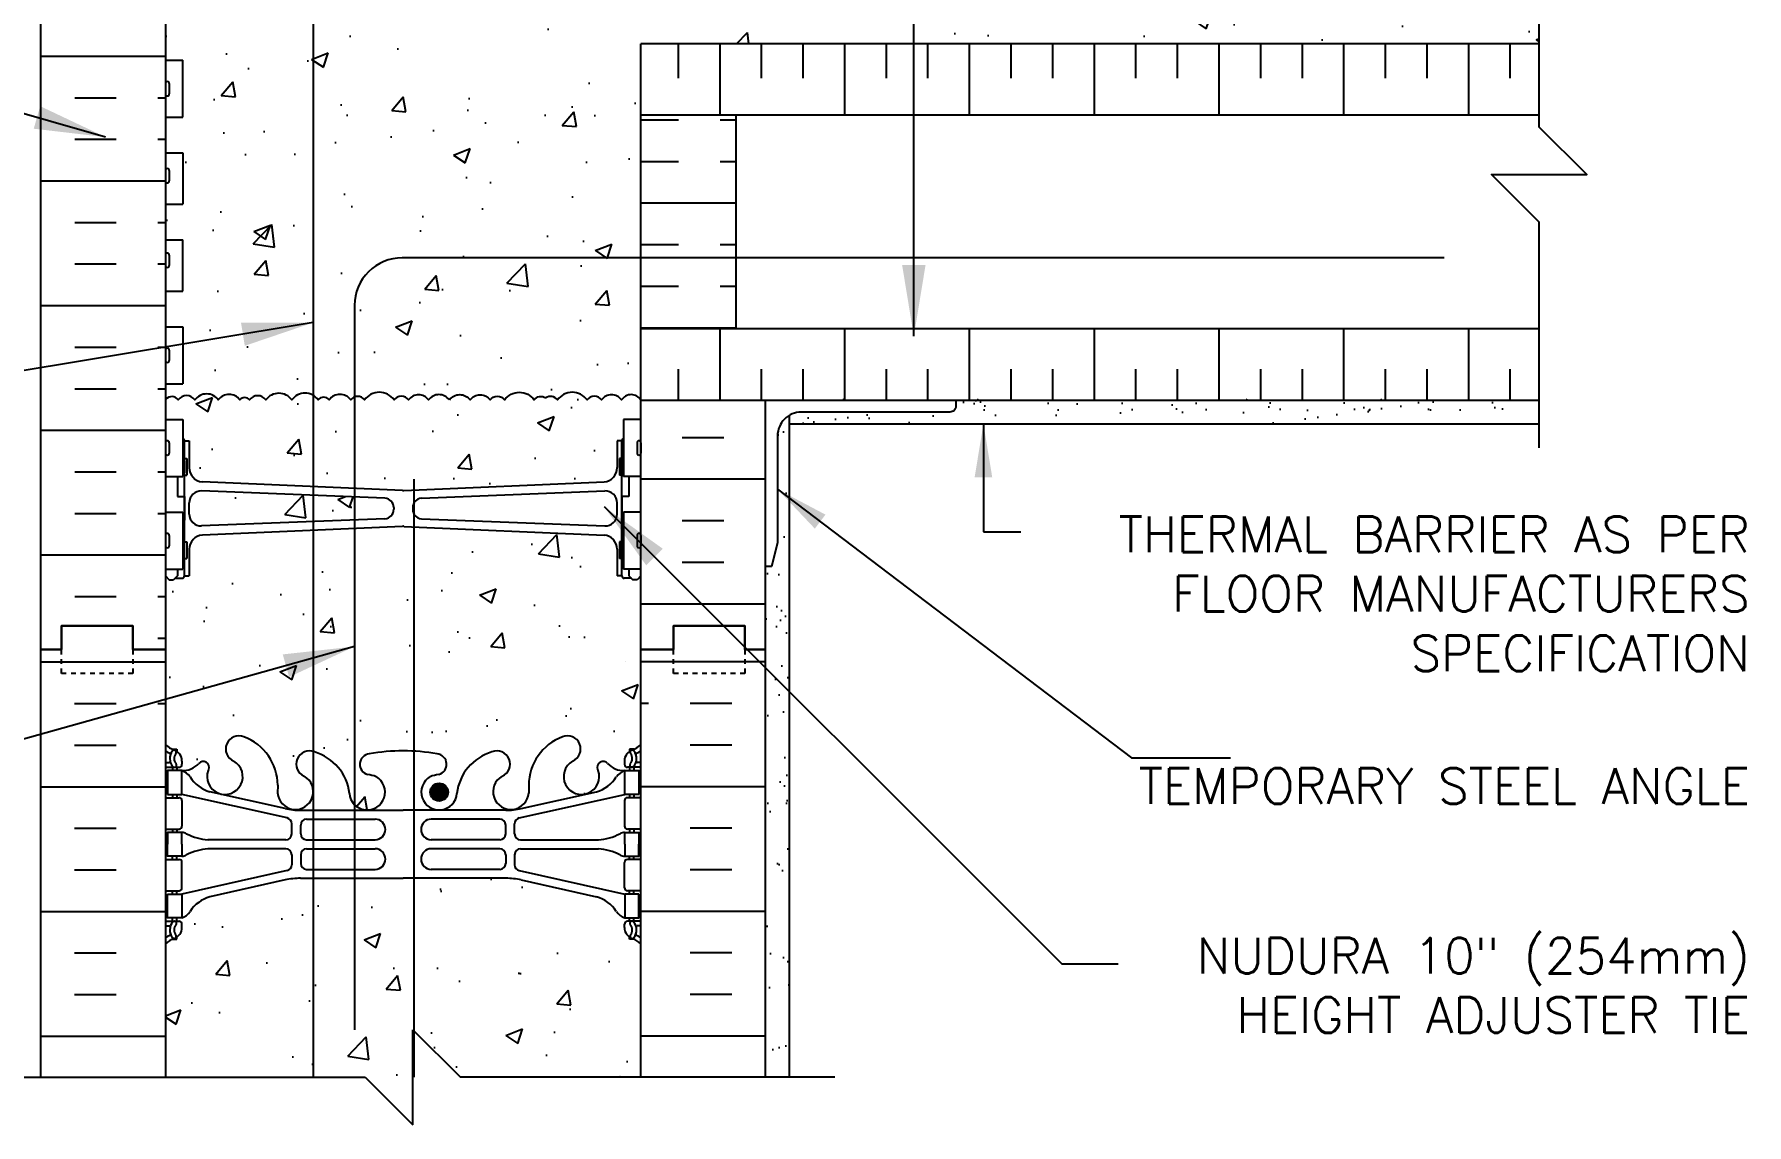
# Model space of a CAD drawing. Header units: inches. Extents: x 222.8 to 277, y 100 to 162.7.
# Drawn here: x 240.99 to 277.02, y 123.42 to 146.38 of the extents above; entities that cross this region are included whole.
import ezdxf

# ---------------------------------------------------------------- set-up
doc = ezdxf.new("R2010")
doc.units = ezdxf.units.IN
doc.header["$LTSCALE"] = 0.5
doc.header["$MEASUREMENT"] = 0
doc.linetypes.add('DASHED2', pattern=[0.375, 0.25, -0.125])
for name, color, linetype in [('HATCH', 12, 'Continuous'), ('line25', 2, 'Continuous'), ('LINE3', 3, 'Continuous'), ('LINE50', 5, 'Continuous'), ('LINE9', 9, 'Continuous'), ('TEXT', 4, 'Continuous'), ('Web_Edge', 9, 'Continuous')]:
    doc.layers.add(name, color=color, linetype=linetype)
doc.styles.add('DIM', font='romans.shx', dxfattribs={"width": 0.7})
doc.styles.add('ROMANS', font='romans.shx', dxfattribs={"height": 0.75})
doc.dimstyles.new('ext_12', dxfattribs={"dimscale": 12, "dimtxt": 0.09375, "dimasz": 0.09375, "dimexe": 0.09375, "dimexo": 0.0625, "dimgap": 0.0625, "dimtad": 1, "dimdec": 1, "dimzin": 2, "dimdsep": 46, "dimlunit": 4, "dimtxsty": 'DIM', "dimcen": 0.09, "dimdle": 0.09375, "dimclrt": 4, "dimadec": 0, "dimazin": 0, "dimtfac": 1, "dimtdec": 1, "dimtmove": 2, "dimatfit": 3, "dimfxl": 1, "dimfrac": 2, "dimtolj": 1, "dimtzin": 0, "dimarcsym": 0})
doc.dimstyles.new('ext_8', dxfattribs={"dimscale": 8, "dimtxt": 0.09375, "dimasz": 0.09375, "dimexe": 0.09375, "dimexo": 0.0625, "dimgap": 0.0625, "dimtad": 1, "dimdec": 1, "dimzin": 3, "dimdsep": 46, "dimlunit": 4, "dimtxsty": 'DIM', "dimcen": 0.09, "dimdle": 0.09375, "dimclrt": 4, "dimadec": 0, "dimazin": 0, "dimtfac": 1, "dimtdec": 1, "dimtmove": 2, "dimatfit": 3, "dimfxl": 1, "dimfrac": 2, "dimtolj": 1, "dimtzin": 0, "dimarcsym": 0})

msp = doc.modelspace()

# ---------------------------------------------------------------- hatches: boundary and pattern name
at = {"layer": 'HATCH'}
h = msp.add_hatch(dxfattribs=at)
h.set_pattern_fill('AR-CONC', color=256, scale=0.5)
h.set_pattern_definition([(50, (0, 0), (3.5863, -0.31376), [0.375, -4.125]), (355, (0, 0), (-0.693757, 3.76096), [0.3, -3.3]), (100.4514, (0.299, -0.026), (2.892544, 3.4472), [0.3187, -3.50571]), (46.1842, (0, 1), (5.336207, -0.827596), [0.5625, -6.1875]), (96.6356, (0.4447, 0.931), (4.67331, 4.87059), [0.47805, -5.25857]), (351.1842, (0, 1), (4.67331, 4.87059), [0.45, -4.95]), (21, (0.5, 0.75), (2.984535, -2.013094), [0.375, -4.125]), (326, (0.5, 0.75), (1.216577, 3.62575), [0.3, -3.3]), (71.4514, (0.7487, 0.5822), (4.20111, 1.612656), [0.3187, -3.50571]), (37.5, (0, 0), (0.0607993, 1.6644693), [0, -3.26, 0, -3.35, 0, -3.3125]), (7.5, (0, 0), (1.315348, 1.972059), [0, -1.91, 0, -3.185, 0, -1.2625]), (327.5, (-1.115, 0), (2.669112, -0.1127744), [0, -1.25, 0, -3.9, 0, -5.175]), (317.5, (-1.615, 0), (2.91593, 0.500525), [0, -1.625, 0, -2.59, 0, -3.675])])
h.paths.add_polyline_path([(253.755, 144.674), (253.755, 146.174), (272.651, 146.174), (272.651, 148.174), (253.755, 148.174), (253.755, 148.529), (253.505, 148.529), (253.505, 148.113), (253.555, 148.063), (253.405, 148.063, -0.414214), (253.355, 148.113), (253.255, 148.113), (253.255, 148.218, 0.458053), (252.869, 148.179, 0.520567), (252.564, 148.179, 0.520567), (251.942, 148.179, 0.307914), (251.755, 148.25, 0.307914), (251.568, 148.179, 0.520567), (250.947, 148.179, 0.520567), (250.641, 148.179, 0.520567), (250.221, 148.179, 0.48966), (249.755, 148.179, 0.48966), (249.289, 148.179, 0.520567), (248.869, 148.179, 0.520567), (248.564, 148.179, 0.520567), (247.942, 148.179, 0.520567), (247.651, 148.179, 0.520567), (247.196, 148.179, 0.520567), (246.968, 148.179, 0.520567), (246.413, 148.179, 0.520567), (245.867, 148.179, 0.520567), (245.521, 148.179, 0.520567), (245.321, 148.179, 0.520567), (244.866, 148.179, 0.520567), (244.375, 148.179, 0.174031), (244.255, 148.263), (244.255, 148.113), (244.155, 148.113, -0.414214), (244.105, 148.063), (243.955, 148.063), (243.925, 148.033), (243.835, 148.033), (243.755, 148.113), (243.755, 147.779), (244.12, 147.779), (244.12, 146.579), (243.755, 146.579), (243.755, 145.829), (244.12, 145.829), (244.12, 144.629), (243.755, 144.629), (243.755, 143.879), (244.12, 143.879), (244.12, 142.799), (243.755, 142.799), (243.755, 142.049), (244.12, 142.049), (244.12, 140.969), (243.755, 140.969), (243.755, 140.219), (244.12, 140.219), (244.12, 139.019), (243.755, 139.019), (243.755, 138.677, -0.556214), (244.02, 138.679, -0.520567), (244.375, 138.679, -0.520567), (244.866, 138.679, -0.520567), (245.321, 138.679, -0.520567), (245.521, 138.679, -0.520567), (245.867, 138.679, -0.520567), (246.413, 138.679, -0.520567), (246.968, 138.679, -0.520567), (247.196, 138.679, -0.520567), (247.651, 138.679, -0.520567), (247.942, 138.679, -0.520567), (248.564, 138.679, -0.520567), (248.869, 138.679, -0.520567), (249.289, 138.679, -0.520567), (249.726, 138.679, -0.520567), (250.163, 138.679, -0.520567), (250.583, 138.679, -0.520567), (250.888, 138.679, -0.520567), (251.51, 138.679, -0.40929), (251.755, 138.724, -0.40929), (252, 138.679, -0.520567), (252.622, 138.679, -0.520567), (252.927, 138.679, -0.520567), (253.347, 138.679, -0.563786), (253.755, 138.674), (253.755, 140.174)])
h.paths.add_polyline_path([(253.755, 160.424), (249.63, 160.424), (248.63, 161.424), (248.63, 159.424), (247.63, 160.424), (243.755, 160.424), (243.755, 157.617, 0.088416), (243.901, 157.519), (243.991, 157.519), (243.991, 157.478, -0.249069), (244.101, 157.271), (244.101, 157.203, -0.414214), (244.039, 157.141), (243.991, 157.141), (243.991, 157.071), (244.096, 157.071, -0.155529), (244.272, 156.936, 0.180914), (244.69, 156.625), (246.27, 156.272, 0.054974), (246.597, 156.236), (248.755, 156.236), (250.913, 156.236, 0.054974), (251.24, 156.272), (252.821, 156.625, 0.180914), (253.238, 156.936, -0.155529), (253.414, 157.071), (253.519, 157.071), (253.519, 157.141), (253.472, 157.141, -0.414214), (253.409, 157.203), (253.409, 157.271, -0.249069), (253.519, 157.478), (253.519, 157.519), (253.609, 157.519, 0.08841), (253.755, 157.617)])
h.paths.add_polyline_path([(253.755, 153.424, 0.08841), (253.609, 153.522), (253.519, 153.522), (253.519, 153.563, -0.249069), (253.409, 153.771), (253.409, 153.838, -0.414214), (253.472, 153.901), (253.519, 153.901), (253.519, 153.971), (253.414, 153.971, 0.231736), (253.056, 153.819, -0.8344), (252.845, 153.945), (252.857, 153.966, 2.155404), (252.318, 153.772, -1), (252.104, 153.261, -0.311223), (251.395, 154.277), (251.396, 154.442, 1.661382), (250.835, 154.089, -1), (250.621, 153.578, -0.30095), (249.885, 154.45, 1.661382), (249.324, 154.098, 0.055617), (249.503, 154.052, -0.843243), (249.469, 153.62, -0.047544), (248.755, 153.555, -0.047544), (248.041, 153.62, -0.843243), (248.007, 154.052, 0.055617), (248.186, 154.098, 1.661382), (247.625, 154.45, -0.30095), (246.889, 153.578, -1), (246.675, 154.089, 1.661382), (246.114, 154.442), (246.115, 154.277, -0.311223), (245.406, 153.261, -1), (245.192, 153.772, 2.155404), (244.654, 153.966), (244.665, 153.945, -0.834375), (244.454, 153.819, 0.23174), (244.096, 153.971), (243.991, 153.971), (243.991, 153.901), (244.039, 153.901, -0.414214), (244.101, 153.838), (244.101, 153.771, -0.249069), (243.991, 153.563), (243.991, 153.522), (243.901, 153.522, 0.088416), (243.755, 153.424), (243.755, 151.424), (243.755, 150.953), (243.835, 151.033), (243.925, 151.033), (243.955, 151.003), (244.105, 151.003, -0.414214), (244.155, 150.953), (244.255, 150.953), (244.255, 150.392, 0.390098), (244.53, 150.093), (248.739, 149.909, 0.020761), (248.755, 149.909, 0.020761), (248.772, 149.909), (252.98, 150.093, 0.390098), (253.255, 150.392), (253.255, 150.953), (253.355, 150.953, -0.414214), (253.405, 151.003), (253.505, 151.003), (253.555, 151.003), (253.585, 151.033), (253.675, 151.033), (253.755, 150.953), (253.755, 151.424)])
h.paths.add_polyline_path([(253.255, 148.674, 0.390098), (252.98, 148.973), (248.772, 149.157, 0.020761), (248.755, 149.157, 0.020761), (248.739, 149.157), (244.53, 148.973, 0.390098), (244.255, 148.674), (244.255, 148.263, -0.174031), (244.375, 148.179, -0.520567), (244.866, 148.179, -0.520567), (245.321, 148.179, -0.520567), (245.521, 148.179, -0.520567), (245.867, 148.179, -0.520567), (246.413, 148.179, -0.520567), (246.968, 148.179, -0.520567), (247.196, 148.179, -0.520567), (247.651, 148.179, -0.520567), (247.942, 148.179, -0.520567), (248.564, 148.179, -0.520567), (248.869, 148.179, -0.520567), (249.289, 148.179, -0.48966), (249.755, 148.179, -0.48966), (250.221, 148.179, -0.520567), (250.641, 148.179, -0.520567), (250.947, 148.179, -0.520567), (251.568, 148.179, -0.307914), (251.755, 148.25, -0.307914), (251.942, 148.179, -0.520567), (252.564, 148.179, -0.520567), (252.869, 148.179, -0.458053), (253.255, 148.218)])
h.paths.add_polyline_path([(248.372, 149.75), (244.515, 149.902, 0.425773), (244.255, 149.652), (244.255, 149.414, 0.425773), (244.515, 149.164), (248.372, 149.316, 0.390098), (248.555, 149.515), (248.555, 149.551, 0.390098)])
h.paths.add_polyline_path([(253.255, 149.652, 0.425773), (252.995, 149.902), (249.139, 149.75, 0.390098), (248.955, 149.551), (248.955, 149.515, 0.390098), (249.139, 149.316), (252.995, 149.164, 0.425773), (253.255, 149.414)])
h.paths.add_polyline_path([(253.755, 138.674, 0.563786), (253.347, 138.679, 0.520567), (252.927, 138.679, 0.520567), (252.622, 138.679, 0.520567), (252, 138.679, 0.40929), (251.755, 138.724, 0.40929), (251.51, 138.679, 0.520567), (250.888, 138.679, 0.520567), (250.583, 138.679, 0.520567), (250.163, 138.679, 0.520567), (249.726, 138.679, 0.520567), (249.289, 138.679, 0.520567), (248.869, 138.679, 0.520567), (248.564, 138.679, 0.520567), (247.942, 138.679, 0.520567), (247.651, 138.679, 0.520567), (247.196, 138.679, 0.520567), (246.968, 138.679, 0.520567), (246.413, 138.679, 0.520567), (245.867, 138.679, 0.520567), (245.521, 138.679, 0.520567), (245.321, 138.679, 0.520567), (244.866, 138.679, 0.520567), (244.375, 138.679, 0.520567), (244.02, 138.679, 0.556214), (243.755, 138.677), (243.755, 138.269), (244.12, 138.269), (244.12, 137.864, -0.327813), (244.155, 137.816), (244.255, 137.816), (244.255, 137.255, 0.390098), (244.53, 136.956), (248.739, 136.772, 0.020761), (248.755, 136.771, 0.020761), (248.772, 136.772), (252.98, 136.956, 0.390098), (253.255, 137.255), (253.255, 137.816), (253.355, 137.816, -0.327813), (253.39, 137.864), (253.39, 138.269), (253.755, 138.269)])
h.paths.add_polyline_path([(253.755, 134.976), (253.675, 134.896), (253.585, 134.896), (253.555, 134.926), (253.405, 134.926, -0.414214), (253.355, 134.976), (253.255, 134.976), (253.255, 135.537, 0.390098), (252.98, 135.836), (248.772, 136.019, 0.020761), (248.755, 136.02, 0.020761), (248.739, 136.019), (244.53, 135.836, 0.390098), (244.255, 135.537), (244.255, 134.976), (244.155, 134.976, -0.414214), (244.105, 134.926), (244.005, 134.926), (243.955, 134.926), (243.925, 134.896), (243.835, 134.896), (243.755, 134.976), (243.755, 133.424), (243.755, 131.424, 0.088416), (243.901, 131.327), (243.991, 131.327), (243.991, 131.285, -0.249069), (244.101, 131.078), (244.101, 131.011, -0.414214), (244.039, 130.948), (243.991, 130.948), (243.991, 130.878), (244.096, 130.878, 0.231736), (244.454, 131.029, -0.8344), (244.665, 130.904), (244.654, 130.882, 2.155404), (245.192, 131.077, -1), (245.406, 131.588, -0.311223), (246.115, 130.572), (246.114, 130.407, 1.661382), (246.675, 130.76, -1), (246.889, 131.271, -0.30095), (247.625, 130.398, 1.661382), (248.186, 130.751, 0.055617), (248.007, 130.797, -0.843243), (248.041, 131.229, -0.047544), (248.755, 131.294, -0.047544), (249.469, 131.229, -0.843243), (249.503, 130.797, 0.055617), (249.324, 130.751, 1.661382), (249.885, 130.398, -0.30095), (250.621, 131.271, -1), (250.835, 130.76, 1.661382), (251.396, 130.407), (251.395, 130.572, -0.311223), (252.104, 131.588, -1), (252.318, 131.077, 2.155404), (252.857, 130.882), (252.845, 130.904, -0.834375), (253.056, 131.029, 0.23174), (253.414, 130.878), (253.519, 130.878), (253.519, 130.948), (253.472, 130.948, -0.414214), (253.409, 131.011), (253.409, 131.078, -0.249069), (253.519, 131.285), (253.519, 131.327), (253.609, 131.327, 0.08841), (253.755, 131.424), (253.755, 133.424)])
h.paths.add_polyline_path([(248.555, 136.378, -0.390098), (248.372, 136.179), (244.515, 136.027, -0.425773), (244.255, 136.277), (244.255, 136.515, -0.425773), (244.515, 136.764), (248.372, 136.613, -0.390098), (248.555, 136.413)])
h.paths.add_polyline_path([(253.255, 136.515, 0.425773), (252.995, 136.764), (249.139, 136.613, 0.390098), (248.955, 136.413), (248.955, 136.378, 0.390098), (249.139, 136.179), (252.995, 136.027, 0.425773), (253.255, 136.277)])
h.paths.add_polyline_path([(248.958, 125.424), (249.958, 124.424), (253.755, 124.424), (253.755, 127.232, 0.08841), (253.609, 127.329), (253.519, 127.329), (253.519, 127.371, -0.249069), (253.409, 127.578), (253.409, 127.646, -0.414214), (253.472, 127.708), (253.519, 127.708), (253.519, 127.778), (253.414, 127.778, -0.155529), (253.238, 127.912, 0.180914), (252.821, 128.224), (251.24, 128.577, 0.054974), (250.913, 128.613), (248.755, 128.613), (246.597, 128.613, 0.054974), (246.27, 128.577), (244.69, 128.224, 0.180914), (244.272, 127.912, -0.155529), (244.096, 127.778), (243.991, 127.778), (243.991, 127.708), (244.039, 127.708, -0.414214), (244.101, 127.646), (244.101, 127.578, -0.249069), (243.991, 127.371), (243.991, 127.329), (243.901, 127.329, 0.088416), (243.755, 127.232), (243.755, 124.424), (247.958, 124.424), (248.958, 123.424)])
h = msp.add_hatch(dxfattribs=at)
h.set_pattern_fill('INSUL', color=256, scale=7, style=0)
h.set_pattern_definition([(0, (-2682.4065, -263.5852), (0, 2.625), []), (0, (-2682.4065, -262.7102), (0, 2.625), [0.875, -0.875]), (0, (-2682.4065, -261.8352), (0, 2.625), [0.875, -0.875])])
h.paths.add_polyline_path([(241.13, 133.424), (241.568, 133.424), (241.568, 133.924), (243.068, 133.924), (243.068, 133.424), (243.755, 133.424), (243.755, 151.424), (243.068, 151.424), (243.068, 151.924), (241.568, 151.924), (241.568, 151.424), (241.13, 151.424)])
h = msp.add_hatch(dxfattribs=at)
h.set_pattern_fill('INSUL', color=256, scale=7, style=0)
h.set_pattern_definition([(0, (58.6224, 5.7645), (0, 2.625), []), (0, (58.6224, 6.6395), (0, 2.625), [0.875, -0.875]), (0, (58.6224, 7.5145), (0, 2.625), [0.875, -0.875])])
h.paths.add_polyline_path([(256.38, 151.424), (255.943, 151.424), (255.943, 151.924), (254.443, 151.924), (254.443, 151.424), (253.755, 151.424), (253.755, 148.174), (256.38, 148.174)])
h.paths.add_polyline_path([(256.38, 138.674), (253.755, 138.674), (253.755, 133.424), (254.443, 133.424), (254.443, 133.924), (255.943, 133.924), (255.943, 133.424), (256.38, 133.424)])
h = msp.add_hatch(dxfattribs=at)
h.set_pattern_fill('INSUL', color=256, scale=7, angle=90, style=0)
h.set_pattern_definition([(90, (55.918, 8.9483), (-2.625, 2e-16), []), (90, (55.043, 8.9483), (-2.625, 2e-16), [0.875, -0.875]), (90, (54.168, 8.9483), (-2.625, 2e-16), [0.875, -0.875])])
h.paths.add_polyline_path([(272.651, 146.174), (253.755, 146.174), (253.755, 144.674), (272.651, 144.674)])
h.paths.add_polyline_path([(272.651, 138.674), (272.651, 140.174), (253.755, 140.174), (253.755, 138.674)])
h = msp.add_hatch(dxfattribs=at)
h.set_pattern_fill('INSUL', color=256, scale=7)
h.set_pattern_definition([(0, (55.918, 8.9483), (0, 2.625), []), (0, (55.918, 9.8233), (0, 2.625), [0.875, -0.875]), (0, (55.918, 10.6983), (0, 2.625), [0.875, -0.875])])
h.paths.add_polyline_path([(255.755, 141.674), (253.755, 141.674), (253.755, 140.174), (255.755, 140.174)])
h.paths.add_polyline_path([(255.755, 144.674), (253.755, 144.674), (253.755, 141.674), (255.755, 141.674)])
h = msp.add_hatch(dxfattribs=at)
h.set_pattern_fill('AR-SAND', color=256, scale=0.5, style=0)
h.set_pattern_definition([(37.5, (58.62235, 5.7645), (-0.0314967, 0.963412), [0, -0.76, 0, -0.85, 0, -0.8125]), (7.5, (58.6224, 5.7645), (0.8848884, 1.411073), [0, -0.41, 0, -0.685, 0, -0.2625]), (327.5, (58.00735, 5.7645), (1.557071, 0.0028295), [0, -0.25, 0, -0.9, 0, -1.175]), (317.5, (58.0074, 5.7645), (1.503063, 0.438838), [0, -0.125, 0, -0.59, 0, -0.675])])
h.paths.add_polyline_path([(256.88, 138.357, 0.267949), (256.63, 137.924), (256.63, 135.674), (256.505, 135.174), (256.38, 135.174), (256.38, 133.424), (256.38, 124.424), (256.88, 124.424)])
h = msp.add_hatch(dxfattribs=at)
h.set_pattern_fill('AR-SAND', color=256, scale=0.5, style=0)
h.set_pattern_definition([(37.5, (55.45795, 4.18255), (-0.0314967, 0.963412), [0, -0.76, 0, -0.85, 0, -0.8125]), (7.5, (55.458, 4.1825), (0.8848884, 1.411073), [0, -0.41, 0, -0.685, 0, -0.2625]), (327.5, (54.84295, 4.18255), (1.557071, 0.0028295), [0, -0.25, 0, -0.9, 0, -1.175]), (317.5, (54.843, 4.1825), (1.503063, 0.438838), [0, -0.125, 0, -0.59, 0, -0.675])])
h.paths.add_polyline_path([(260.38, 138.674), (260.38, 138.549, -0.414214), (260.255, 138.424), (257.13, 138.424, 0.131652), (256.88, 138.357), (256.88, 138.174), (272.651, 138.174), (272.651, 138.674)])
at = {"layer": 'LINE3'}
msp.add_hatch(color=256, dxfattribs=at).paths.add_polyline_path([(249.699, 130.426, 1), (249.324, 130.426, 1)])

# ---------------------------------------------------------------- linework, layer by layer
at = {"layer": 'HATCH'}
for p, q in [((272.651, 144.674), (253.755, 144.674)), ((272.651, 140.174), (253.755, 140.174)), ((258, 138.674), (258.026, 138.701)), ((260.829, 138.674), (260.855, 138.701)), ((266.485, 138.674), (266.512, 138.701)), ((269.314, 138.674), (269.34, 138.701)), ((241.13, 133.165), (243.755, 133.165)), ((253.425, 133.18), (253.425, 133.18)), ((256.38, 133.165), (253.755, 133.165)), ((241.844, 132.29), (242.719, 132.29)), ((243.594, 132.29), (243.755, 132.29)), ((253.917, 132.29), (253.755, 132.29)), ((255.667, 132.29), (254.792, 132.29)), ((241.844, 131.415), (242.719, 131.415)), ((255.667, 131.415), (254.792, 131.415)), ((241.13, 130.54), (243.755, 130.54)), ((256.38, 130.54), (253.755, 130.54)), ((241.844, 129.665), (242.719, 129.665)), ((255.667, 129.665), (254.792, 129.665)), ((241.844, 128.79), (242.719, 128.79)), ((255.667, 128.79), (254.792, 128.79)), ((241.13, 127.915), (243.755, 127.915)), ((256.38, 127.915), (253.755, 127.915)), ((241.844, 127.04), (242.719, 127.04)), ((255.667, 127.04), (254.792, 127.04)), ((241.844, 126.165), (242.719, 126.165)), ((255.667, 126.165), (254.792, 126.165)), ((241.13, 125.29), (243.755, 125.29)), ((256.38, 125.29), (253.755, 125.29))]:
    msp.add_line(p, q, dxfattribs=at)
for points in [[(249.726, 138.679, 0.520567), (249.289, 138.679, 0.520567), (248.869, 138.679, 0.520567), (248.564, 138.679, 0.520567), (247.942, 138.679, 0.520567), (247.651, 138.679, 0.520567), (247.196, 138.679, 0.520567), (246.968, 138.679, 0.520567), (246.413, 138.679, 0.520567), (245.867, 138.679, 0.520567), (245.521, 138.679, 0.520567), (245.321, 138.679, 0.520567), (244.866, 138.679, 0.520567), (244.375, 138.679, 0.520567), (244.02, 138.679, 0.520567), (243.765, 138.691)], [(249.726, 138.679, -0.520567), (250.163, 138.679, -0.520567), (250.583, 138.679, -0.520567), (250.888, 138.679, -0.520567), (251.51, 138.679, -0.40929), (251.755, 138.724, -0.40929)], [(253.755, 138.674, 0.563786), (253.347, 138.679, 0.520567), (252.927, 138.679, 0.520567), (252.622, 138.679, 0.520567), (252, 138.679, 0.40929), (251.755, 138.724)]]:
    msp.add_lwpolyline(points, format="xyb", dxfattribs=at)
at = {"layer": 'line25'}
for p, q in [((243.755, 151.424), (243.755, 133.424)), ((272.651, 146.174), (253.755, 146.174)), ((253.755, 144.674), (253.755, 146.174)), ((243.755, 145.829), (244.12, 145.829)), ((244.12, 144.629), (244.12, 145.829)), ((243.755, 144.629), (244.12, 144.629)), ((243.755, 143.879), (244.12, 143.879)), ((244.12, 143.879), (244.12, 142.799)), ((243.755, 142.799), (244.12, 142.799)), ((243.755, 142.049), (244.12, 142.049)), ((244.12, 140.969), (244.12, 142.049)), ((243.755, 140.969), (244.12, 140.969)), ((253.755, 133.424), (253.755, 140.924)), ((243.755, 140.219), (244.12, 140.219)), ((244.12, 140.219), (244.12, 139.019)), ((253.755, 138.674), (253.755, 140.174)), ((243.755, 139.019), (244.12, 139.019)), ((253.755, 138.674), (272.651, 138.674)), ((243.755, 138.269), (244.12, 138.269)), ((244.12, 138.269), (244.12, 137.069)), ((253.39, 138.269), (253.39, 137.069)), ((253.755, 138.269), (253.39, 138.269)), ((243.755, 137.069), (244.12, 137.069)), ((253.755, 137.069), (253.39, 137.069)), ((243.755, 136.319), (244.12, 136.319)), ((244.12, 136.319), (244.12, 135.119)), ((253.755, 136.319), (253.39, 136.319)), ((253.39, 136.319), (253.39, 135.119)), ((243.755, 135.119), (244.12, 135.119)), ((253.755, 135.119), (253.39, 135.119)), ((243.755, 133.424), (243.755, 124.424)), ((253.755, 124.424), (253.755, 133.424))]:
    msp.add_line(p, q, dxfattribs=at)
at = {"layer": 'LINE3'}
for p, q in [((246.863, 160.424), (246.863, 124.424)), ((248.976, 137.015), (248.976, 124.424))]:
    msp.add_line(p, q, dxfattribs=at)
msp.add_lwpolyline([(270.651, 141.671), (248.733, 141.671, 0.414214), (247.733, 140.671), (247.733, 125.421)], format="xyb", dxfattribs=at)
msp.add_circle((249.511, 130.426), 0.188, dxfattribs=at)
at = {"layer": 'LINE50'}
for p, q in [((241.13, 133.424), (241.13, 151.424)), ((256.38, 133.424), (256.38, 138.674)), ((241.13, 124.424), (241.13, 133.424)), ((256.38, 124.424), (256.38, 133.424))]:
    msp.add_line(p, q, dxfattribs=at)
for points in [[(243.755, 133.424), (243.068, 133.424), (243.068, 133.924), (241.568, 133.924), (241.568, 133.424), (241.13, 133.424)], [(241.13, 133.424), (241.568, 133.424), (241.568, 133.924), (243.068, 133.924), (243.068, 133.424), (243.755, 133.424)], [(253.755, 133.424), (254.443, 133.424), (254.443, 133.924), (255.943, 133.924), (255.943, 133.424), (256.38, 133.424)], [(256.38, 133.424), (255.943, 133.424), (255.943, 133.924), (254.443, 133.924), (254.443, 133.424), (253.755, 133.424)]]:
    msp.add_lwpolyline(points, dxfattribs=at)
at = {"layer": 'LINE9'}
for p, q in [((243.755, 145.339), (243.755, 145.119)), ((243.755, 145.284), (243.755, 145.284)), ((243.795, 145.379), (243.795, 145.379)), ((243.835, 145.339), (243.835, 145.119)), ((243.755, 145.174), (243.755, 145.174)), ((243.795, 145.079), (243.795, 145.079)), ((253.755, 140.174), (253.755, 144.674)), ((255.755, 144.674), (255.755, 140.174)), ((243.755, 143.509), (243.755, 143.289)), ((243.755, 143.454), (243.755, 143.454)), ((243.795, 143.549), (243.795, 143.549)), ((243.835, 143.509), (243.835, 143.289)), ((243.755, 143.344), (243.755, 143.344)), ((243.795, 143.249), (243.795, 143.249)), ((243.755, 141.73), (243.755, 141.51)), ((243.755, 141.675), (243.755, 141.675)), ((243.795, 141.77), (243.795, 141.77)), ((243.835, 141.73), (243.835, 141.51)), ((243.755, 141.565), (243.755, 141.565)), ((243.795, 141.47), (243.795, 141.47)), ((243.755, 139.729), (243.755, 139.509)), ((243.755, 139.674), (243.755, 139.674)), ((243.755, 139.564), (243.755, 139.564)), ((243.795, 139.769), (243.795, 139.769)), ((243.795, 139.469), (243.795, 139.469)), ((243.835, 139.729), (243.835, 139.509)), ((256.88, 124.424), (256.88, 138.357)), ((256.88, 138.174), (272.651, 138.174)), ((243.755, 137.779), (243.755, 137.559)), ((243.755, 137.724), (243.755, 137.724)), ((243.755, 137.614), (243.755, 137.614)), ((243.795, 137.819), (243.795, 137.819)), ((243.835, 137.779), (243.835, 137.559)), ((244.155, 134.976), (244.155, 137.816)), ((244.155, 137.816), (244.255, 137.816)), ((244.155, 137.796), (244.155, 137.796)), ((244.255, 137.816), (244.255, 137.255)), ((253.355, 137.816), (253.255, 137.816)), ((253.255, 137.816), (253.255, 137.255)), ((253.355, 134.976), (253.355, 137.816)), ((253.355, 137.796), (253.355, 137.796)), ((253.675, 137.779), (253.675, 137.559)), ((253.675, 137.724), (253.675, 137.724)), ((253.675, 137.614), (253.675, 137.614)), ((253.715, 137.819), (253.715, 137.819)), ((253.755, 137.779), (253.755, 137.559)), ((243.795, 137.519), (243.795, 137.519)), ((244.155, 137.446), (244.205, 137.446)), ((244.205, 137.446), (244.205, 137.096)), ((253.305, 137.446), (253.305, 137.096)), ((253.355, 137.446), (253.305, 137.446)), ((253.715, 137.519), (253.715, 137.519)), ((244.005, 137.069), (244.005, 136.646)), ((244.155, 137.096), (244.205, 137.096)), ((248.739, 136.772), (244.53, 136.956)), ((248.772, 136.772), (252.98, 136.956)), ((253.355, 137.096), (253.305, 137.096)), ((253.505, 137.069), (253.505, 136.646)), ((248.372, 136.613), (244.515, 136.764)), ((249.139, 136.613), (252.995, 136.764)), ((244.255, 136.277), (244.255, 136.515)), ((248.372, 136.179), (244.515, 136.027)), ((248.555, 136.413), (248.555, 136.378)), ((248.955, 136.413), (248.955, 136.378)), ((249.139, 136.179), (252.995, 136.027)), ((253.255, 136.277), (253.255, 136.515)), ((243.755, 135.829), (243.755, 135.609)), ((243.795, 135.869), (243.795, 135.869)), ((243.835, 135.829), (243.835, 135.609)), ((248.739, 136.019), (244.53, 135.836)), ((248.772, 136.019), (252.98, 135.836)), ((253.675, 135.829), (253.675, 135.609)), ((253.715, 135.869), (253.715, 135.869)), ((253.755, 135.829), (253.755, 135.609)), ((243.755, 135.774), (243.755, 135.774)), ((243.755, 135.664), (243.755, 135.664)), ((243.795, 135.569), (243.795, 135.569)), ((244.155, 135.696), (244.205, 135.696)), ((244.205, 135.696), (244.205, 135.346)), ((244.255, 135.537), (244.255, 134.976)), ((253.255, 135.537), (253.255, 134.976)), ((253.355, 135.696), (253.305, 135.696)), ((253.305, 135.696), (253.305, 135.346)), ((253.675, 135.774), (253.675, 135.774)), ((253.675, 135.664), (253.675, 135.664)), ((253.715, 135.569), (253.715, 135.569)), ((244.005, 135.119), (244.005, 134.976)), ((244.155, 135.346), (244.205, 135.346)), ((253.355, 135.346), (253.305, 135.346)), ((253.505, 135.119), (253.505, 134.976)), ((243.755, 134.976), (243.835, 134.896)), ((243.835, 134.896), (243.925, 134.896)), ((244.005, 134.976), (243.925, 134.896)), ((243.955, 134.926), (244.105, 134.926)), ((244.005, 134.926), (244.105, 134.926)), ((244.155, 134.976), (244.255, 134.976)), ((253.355, 134.976), (253.255, 134.976)), ((253.505, 134.926), (253.405, 134.926)), ((253.555, 134.926), (253.405, 134.926)), ((253.505, 134.976), (253.585, 134.896)), ((253.675, 134.896), (253.585, 134.896)), ((253.755, 134.976), (253.675, 134.896)), ((248.958, 123.424), (248.958, 125.424)), ((248.958, 125.424), (249.958, 124.424)), ((239.584, 124.424), (247.958, 124.424)), ((247.958, 124.424), (248.958, 123.424)), ((257.833, 124.424), (249.958, 124.424))]:
    msp.add_line(p, q, dxfattribs=at)
for points in [[(272.651, 137.674), (272.651, 142.424), (271.651, 143.424), (273.651, 143.424), (272.651, 144.424), (272.651, 149.174)], [(244.12, 137.396), (244.155, 137.396), (244.155, 137.146), (244.12, 137.146)], [(253.39, 137.396), (253.355, 137.396), (253.355, 137.146), (253.39, 137.146)], [(244.005, 136.646), (244.005, 136.646), (244.155, 136.646), (244.155, 136.146), (244.12, 136.146)], [(253.505, 136.646), (253.505, 136.646), (253.355, 136.646), (253.355, 136.146), (253.39, 136.146)], [(244.12, 135.396), (244.155, 135.396), (244.155, 135.646), (244.12, 135.646)], [(253.39, 135.396), (253.355, 135.396), (253.355, 135.646), (253.39, 135.646)]]:
    msp.add_lwpolyline(points, dxfattribs=at)
msp.add_lwpolyline([(256.38, 135.174), (256.38, 138.674), (260.38, 138.674), (260.38, 138.549, -0.414214), (260.255, 138.424), (257.13, 138.424, 0.414214), (256.63, 137.924), (256.63, 135.674), (256.505, 135.174)], format="xyb", close=True, dxfattribs=at)
at = {"layer": 'LINE9', "linetype": 'DASHED2', "ltscale": 0.15}
for points in [[(243.068, 133.424), (243.068, 133.424), (243.068, 132.924), (241.568, 132.924), (241.568, 133.424), (241.568, 133.424)], [(255.943, 133.424), (255.943, 133.424), (255.943, 132.924), (254.443, 132.924), (254.443, 133.424), (254.443, 133.424)]]:
    msp.add_lwpolyline(points, dxfattribs=at)
at = {"layer": 'LINE9'}
for centre, radius, start, end in [((243.795, 145.339), 0.04, 90, 180), ((243.795, 145.339), 0.04, 0, 90), ((243.795, 145.119), 0.04, 180, 270), ((243.795, 145.119), 0.04, 270, 0), ((243.795, 143.509), 0.04, 90, 180), ((243.795, 143.509), 0.04, 0, 90), ((243.795, 143.289), 0.04, 180, 270), ((243.795, 143.289), 0.04, 270, 0), ((243.795, 141.73), 0.04, 90, 180), ((243.795, 141.73), 0.04, 0, 90), ((243.795, 141.51), 0.04, 180, 270), ((243.795, 141.51), 0.04, 270, 0), ((243.795, 139.729), 0.04, 90, 180), ((243.795, 139.509), 0.04, 180, 270), ((243.795, 139.729), 0.04, 0, 90), ((243.795, 139.509), 0.04, 270, 0), ((243.795, 137.779), 0.04, 90, 180), ((243.795, 137.779), 0.04, 0, 90), ((244.105, 137.816), 0.05, 0, 72.5993), ((253.405, 137.816), 0.05, 107.4007, 180), ((253.715, 137.779), 0.04, 90, 180), ((253.715, 137.779), 0.04, 0, 90), ((243.795, 137.559), 0.04, 180, 270), ((243.795, 137.559), 0.04, 270, 0), ((244.555, 137.255), 0.3, 180, 265.2426), ((252.955, 137.255), 0.3, 274.7574, 0), ((253.715, 137.559), 0.04, 180, 270), ((253.715, 137.559), 0.04, 270, 0), ((244.505, 136.515), 0.25, 87.7479, 180), ((248.355, 136.413), 0.2, 0, 85.2426), ((248.755, 136.971), 0.2, 265.2426, 270), ((248.755, 136.971), 0.2, 270, 274.7574), ((249.155, 136.413), 0.2, 94.7574, 180), ((253.005, 136.515), 0.25, 0, 92.2521), ((244.505, 136.277), 0.25, 180, 272.2521), ((248.355, 136.378), 0.2, 274.7574, 0), ((249.155, 136.378), 0.2, 180, 265.2426), ((253.005, 136.277), 0.25, 267.7479, 0), ((243.795, 135.829), 0.04, 90, 180), ((243.795, 135.829), 0.04, 0, 90), ((244.555, 135.537), 0.3, 94.7574, 180), ((248.755, 135.82), 0.2, 90, 94.7574), ((248.755, 135.82), 0.2, 85.2426, 90), ((252.955, 135.537), 0.3, 0, 85.2426), ((253.715, 135.829), 0.04, 90, 180), ((253.715, 135.829), 0.04, 0, 90), ((243.795, 135.609), 0.04, 180, 270), ((243.795, 135.609), 0.04, 270, 0), ((253.715, 135.609), 0.04, 180, 270), ((253.715, 135.609), 0.04, 270, 0), ((244.105, 134.976), 0.05, 270, 0), ((253.405, 134.976), 0.05, 180, 270)]:
    msp.add_arc(centre, radius, start, end, dxfattribs=at)
at = {"layer": 'Web_Edge'}
for p, q in [((243.901, 131.327), (243.991, 131.327)), ((243.991, 131.327), (243.991, 131.285)), ((253.609, 131.327), (253.519, 131.327)), ((253.519, 131.327), (253.519, 131.285)), ((243.755, 131.048), (243.833, 131.048)), ((243.755, 130.948), (244.039, 130.948)), ((243.901, 130.948), (243.901, 130.878)), ((243.991, 130.948), (243.991, 130.878)), ((244.101, 131.078), (244.101, 131.011)), ((244.654, 130.882), (244.665, 130.904)), ((252.857, 130.882), (252.845, 130.904)), ((253.409, 131.078), (253.409, 131.011)), ((253.755, 130.948), (253.472, 130.948)), ((253.519, 130.948), (253.519, 130.878)), ((253.609, 130.948), (253.609, 130.878)), ((253.755, 131.048), (253.677, 131.048)), ((246.27, 130.08), (244.69, 130.433)), ((246.115, 130.572), (246.114, 130.407)), ((251.24, 130.08), (252.821, 130.433)), ((251.395, 130.572), (251.396, 130.407)), ((243.755, 130.308), (244.039, 130.308)), ((243.901, 130.378), (243.901, 130.308)), ((243.991, 130.378), (243.991, 130.308)), ((246.314, 129.882), (244.096, 130.378)), ((244.101, 130.246), (244.101, 129.711)), ((251.197, 129.882), (253.414, 130.378)), ((253.409, 130.246), (253.409, 129.711)), ((253.755, 130.308), (253.472, 130.308)), ((253.519, 130.378), (253.519, 130.308)), ((253.609, 130.378), (253.609, 130.308)), ((246.411, 129.547), (246.411, 129.76)), ((246.597, 130.044), (248.755, 130.044)), ((246.599, 129.548), (246.599, 129.732)), ((246.724, 129.857), (248.163, 129.857)), ((250.913, 130.044), (248.755, 130.044)), ((250.786, 129.857), (249.347, 129.857)), ((250.911, 129.548), (250.911, 129.732)), ((251.099, 129.547), (251.099, 129.76)), ((243.755, 129.648), (244.039, 129.648)), ((243.901, 129.648), (243.901, 129.578)), ((243.991, 129.648), (243.991, 129.578)), ((246.286, 129.422), (244.649, 129.422)), ((246.724, 129.423), (248.163, 129.423)), ((250.786, 129.423), (249.347, 129.423)), ((251.224, 129.422), (252.861, 129.422)), ((253.755, 129.648), (253.472, 129.648)), ((253.519, 129.648), (253.519, 129.578)), ((253.609, 129.648), (253.609, 129.578)), ((243.755, 129.008), (244.039, 129.008)), ((243.901, 129.008), (243.901, 129.078)), ((243.991, 129.008), (243.991, 129.078)), ((246.286, 129.234), (244.649, 129.234)), ((246.411, 129.109), (246.411, 128.897)), ((246.599, 129.108), (246.599, 128.924)), ((246.724, 129.233), (248.163, 129.233)), ((250.786, 129.233), (249.347, 129.233)), ((250.911, 129.108), (250.911, 128.924)), ((251.099, 129.109), (251.099, 128.897)), ((251.224, 129.234), (252.861, 129.234)), ((253.755, 129.008), (253.472, 129.008)), ((253.519, 129.008), (253.519, 129.078)), ((253.609, 129.008), (253.609, 129.078)), ((246.314, 128.775), (244.096, 128.278)), ((244.101, 128.411), (244.101, 128.946)), ((246.597, 128.613), (248.755, 128.613)), ((246.724, 128.799), (248.163, 128.799)), ((250.913, 128.613), (248.755, 128.613)), ((250.786, 128.799), (249.347, 128.799)), ((251.197, 128.775), (253.414, 128.278)), ((253.409, 128.411), (253.409, 128.946)), ((243.755, 128.348), (244.039, 128.348)), ((243.901, 128.278), (243.901, 128.348)), ((243.991, 128.278), (243.991, 128.348)), ((246.27, 128.577), (244.69, 128.224)), ((251.24, 128.577), (252.821, 128.224)), ((253.755, 128.348), (253.472, 128.348)), ((253.519, 128.278), (253.519, 128.348)), ((253.609, 128.278), (253.609, 128.348)), ((243.755, 127.708), (244.039, 127.708)), ((243.755, 127.608), (243.833, 127.608)), ((243.901, 127.708), (243.901, 127.778)), ((243.991, 127.708), (243.991, 127.778)), ((244.101, 127.578), (244.101, 127.646)), ((253.409, 127.578), (253.409, 127.646)), ((253.755, 127.708), (253.472, 127.708)), ((253.519, 127.708), (253.519, 127.778)), ((253.609, 127.708), (253.609, 127.778)), ((253.755, 127.608), (253.677, 127.608)), ((243.901, 127.329), (243.991, 127.329)), ((243.991, 127.329), (243.991, 127.371)), ((253.519, 127.329), (253.519, 127.371)), ((253.609, 127.329), (253.519, 127.329))]:
    msp.add_line(p, q, dxfattribs=at)
for points in [[(243.796, 130.378), (244.096, 130.378), (244.096, 130.878), (243.796, 130.878)], [(253.714, 130.378), (253.414, 130.378), (253.414, 130.878), (253.714, 130.878)], [(243.796, 128.278), (244.096, 128.278), (244.096, 127.778), (243.796, 127.778)], [(253.714, 128.278), (253.414, 128.278), (253.414, 127.778), (253.714, 127.778)]]:
    msp.add_lwpolyline(points, close=True, dxfattribs=at)
for points in [[(244.096, 129.328), (244.096, 129.578), (243.796, 129.578), (243.796, 129.328)], [(244.096, 129.328), (244.096, 129.078), (243.796, 129.078), (243.796, 129.328)], [(253.414, 129.328), (253.414, 129.578), (253.714, 129.578), (253.714, 129.328)], [(253.414, 129.328), (253.414, 129.078), (253.714, 129.078), (253.714, 129.328)]]:
    msp.add_lwpolyline(points, dxfattribs=at)
for centre, radius, start, end in [((245.299, 131.332), 0.277, 67.32, 247.32), ((245.023, 130.565), 1.092, 0.3332, 69.4825), ((252.487, 130.565), 1.092, 110.5175, 179.6668), ((252.211, 131.332), 0.277, 292.68, 112.68), ((244.101, 131.785), 0.5, 226.2109, 250.5288), ((244.101, 131.785), 0.6, 234.7832, 245.0748), ((244.095, 131.133), 0.25, 140.1145, 222.4609), ((243.839, 131.222), 0.021, 343.464, 63.9957), ((243.937, 131.264), 0.045, 321.448, 139.1879), ((243.851, 131.078), 0.25, 0, 70.5288), ((244.095, 131.133), 0.16, 140.0001, 222.4609), ((246.782, 131.015), 0.277, 67.32, 247.32), ((246.598, 130.278), 1.034, 6.6669, 73.6635), ((248.061, 131.01), 0.22, 95.1835, 255.7396), ((248.738, 127.516), 3.777, 89.7394, 100.6275), ((248.772, 127.516), 3.777, 79.3725, 90.2606), ((249.449, 131.01), 0.22, 284.2604, 84.8165), ((250.912, 130.278), 1.034, 106.3365, 173.3331), ((250.728, 131.015), 0.277, 292.68, 112.68), ((253.659, 131.078), 0.25, 109.4712, 180), ((253.573, 131.264), 0.045, 40.8121, 218.552), ((253.415, 131.133), 0.16, 317.5391, 39.9999), ((253.409, 131.785), 0.5, 289.4712, 313.7878), ((253.415, 131.133), 0.25, 317.5391, 39.8855), ((253.671, 131.222), 0.021, 116.0043, 196.536), ((253.409, 131.785), 0.6, 294.9252, 305.2168), ((243.833, 131.068), 0.0196, 269.4032, 15.4901), ((243.944, 130.994), 0.045, 222.4609, 42.4609), ((244.039, 131.011), 0.0625, 270, 0), ((244.121, 131.319), 0.441, 266.7976, 318.9873), ((243.974, 130.536), 0.364, 34.9775, 70.3387), ((244.548, 130.947), 0.125, 339.6243, 138.9873), ((245.005, 130.752), 0.375, 159.6243, 60.0685), ((247.892, 129.97), 0.834, 69.3729, 82.1063), ((249.618, 129.97), 0.834, 97.8937, 110.6271), ((252.505, 130.752), 0.375, 119.9315, 20.3757), ((252.962, 130.947), 0.125, 41.0127, 200.3757), ((253.389, 131.319), 0.441, 221.0127, 273.2024), ((253.537, 130.536), 0.364, 109.6613, 145.0225), ((253.472, 131.011), 0.0625, 180, 270), ((253.567, 130.994), 0.045, 137.5391, 317.5391), ((253.677, 131.068), 0.0196, 164.5099, 270.5968), ((244.897, 131.147), 0.743, 212.7919, 253.8107), ((246.488, 130.435), 0.375, 184.2448, 60.0685), ((247.999, 130.426), 0.375, 184.2448, 60.0685), ((249.511, 130.426), 0.375, 119.9315, 355.7552), ((251.022, 130.435), 0.375, 119.9315, 355.7552), ((252.613, 131.147), 0.743, 286.1893, 327.2081), ((244.039, 130.246), 0.0625, 0, 90), ((246.597, 131.544), 1.5, 257.4135, 270), ((250.913, 131.544), 1.5, 270, 282.5865), ((253.472, 130.246), 0.0625, 90, 180), ((244.039, 129.711), 0.0625, 270, 0), ((246.286, 129.76), 0.125, 0, 77.3767), ((246.724, 129.732), 0.125, 90, 180), ((248.163, 129.64), 0.217, 270, 90), ((249.347, 129.64), 0.217, 90, 270), ((250.786, 129.732), 0.125, 0, 90), ((251.224, 129.76), 0.125, 102.6233, 180), ((253.472, 129.711), 0.0625, 180, 270), ((244.092, 129.36), 0.219, 60.4937, 88.92), ((244.738, 130.589), 1.17, 242.6365, 265.6505), ((246.286, 129.547), 0.125, 270, 0), ((246.724, 129.548), 0.125, 180, 270), ((250.786, 129.548), 0.125, 270, 360), ((251.224, 129.547), 0.125, 180, 270), ((252.773, 130.589), 1.17, 274.3495, 297.3635), ((253.418, 129.36), 0.219, 91.08, 119.5063), ((244.039, 128.946), 0.0625, 0, 90), ((244.092, 129.297), 0.219, 271.08, 299.5063), ((244.738, 128.067), 1.17, 94.3495, 117.3635), ((246.286, 129.109), 0.125, 0, 90), ((246.724, 129.108), 0.125, 90, 180), ((248.163, 129.016), 0.217, 270, 90), ((249.347, 129.016), 0.217, 90, 270), ((250.786, 129.108), 0.125, 0, 90), ((251.224, 129.109), 0.125, 90, 180), ((252.773, 128.067), 1.17, 62.6365, 85.6505), ((253.418, 129.297), 0.219, 240.4937, 268.92), ((253.472, 128.946), 0.0625, 90, 180), ((246.597, 127.113), 1.5, 90, 102.5865), ((246.286, 128.897), 0.125, 282.6233, 0), ((246.724, 128.924), 0.125, 180, 270), ((250.786, 128.924), 0.125, 270, 0), ((250.913, 127.113), 1.5, 77.4135, 90), ((251.224, 128.897), 0.125, 180, 257.3767), ((244.039, 128.411), 0.0625, 270, 0), ((253.472, 128.411), 0.0625, 180, 270), ((243.974, 128.121), 0.364, 289.6613, 325.0225), ((244.897, 127.51), 0.743, 106.1893, 147.2081), ((252.613, 127.51), 0.743, 32.7919, 73.8107), ((253.537, 128.121), 0.364, 214.9775, 250.3387), ((243.833, 127.589), 0.0196, 344.5099, 90.5968), ((244.095, 127.524), 0.25, 137.5391, 219.8855), ((243.944, 127.662), 0.045, 317.5391, 137.5391), ((243.851, 127.578), 0.25, 289.4712, 360), ((244.095, 127.524), 0.16, 137.5391, 219.9999), ((244.039, 127.646), 0.0625, 360, 90), ((253.472, 127.646), 0.0625, 90, 180), ((253.659, 127.578), 0.25, 180, 250.5288), ((253.567, 127.662), 0.045, 42.4609, 222.4609), ((253.415, 127.524), 0.16, 320.0001, 42.4609), ((253.415, 127.524), 0.25, 320.1145, 42.4609), ((253.677, 127.589), 0.0196, 89.4032, 195.4901), ((244.101, 126.871), 0.6, 114.9252, 125.2168), ((244.101, 126.871), 0.5, 109.4712, 133.7891), ((243.839, 127.434), 0.021, 296.0043, 16.536), ((243.937, 127.393), 0.045, 220.8121, 38.552), ((253.573, 127.393), 0.045, 141.448, 319.1879), ((253.409, 126.871), 0.5, 46.2122, 70.5288), ((253.671, 127.434), 0.021, 163.464, 243.9957), ((253.409, 126.871), 0.6, 54.7842, 65.0748)]:
    msp.add_arc(centre, radius, start, end, dxfattribs=at)
for points in [[(246.599, 129.553), (246.599, 129.727)], [(250.911, 129.553), (250.911, 129.727)], [(246.599, 129.103), (246.599, 128.929)], [(250.911, 129.103), (250.911, 128.929)]]:
    msp.add_open_spline(points, degree=1, dxfattribs=at)

# ---------------------------------------------------------------- texts
at = {"layer": 'TEXT', "char_height": 0.75, "attachment_point": 6, "style": 'ROMANS'}
for s, insert, width in [('THERMAL BARRIER AS PER FLOOR MANUFACTURERS SPECIFICATION', (277.082, 134.6), 17.24655), ('TEMPORARY STEEL ANGLE', (277.082, 130.552), 14.14028), ('NUDURA 10" (254mm) HEIGHT ADJUSTER TIE', (277.082, 126.357), 13.63689)]:
    msp.add_mtext(s, dxfattribs=dict(at, insert=insert, width=width))

# ---------------------------------------------------------------- leaders
at = {"layer": 'TEXT'}
for points, dimstyle, override in [([(259.497, 140.02), (259.497, 153.593), (260.431, 153.593)], 'ext_8', {"dimasz": 0.1875, "dimtad": 0}), ([(242.493, 144.212), (236.881, 145.821), (234.884, 145.821)], 'ext_8', {"dimasz": 0.1875, "dimtad": 0}), ([(246.863, 140.308), (236.965, 138.665), (235.363, 138.665)], 'ext_8', {"dimasz": 0.1875, "dimtad": 0}), ([(260.961, 138.178), (260.961, 135.905), (261.748, 135.905)], 'ext_12', {"dimgap": 0.0625, "dimtad": 0}), ([(256.63, 136.799), (264.078, 131.146), (266.161, 131.146)], 'ext_12', {"dimgap": 0.0625, "dimtad": 0}), ([(252.98, 136.434), (262.611, 126.811), (263.794, 126.811)], 'ext_8', {"dimasz": 0.1875, "dimtad": 0}), ([(247.733, 133.491), (237.857, 130.723), (232.943, 130.723)], 'ext_8', {"dimasz": 0.1875, "dimtad": 0})]:
    msp.add_leader(points, dimstyle=dimstyle, override=override, dxfattribs=at)

doc.saveas('drawing.dxf')
